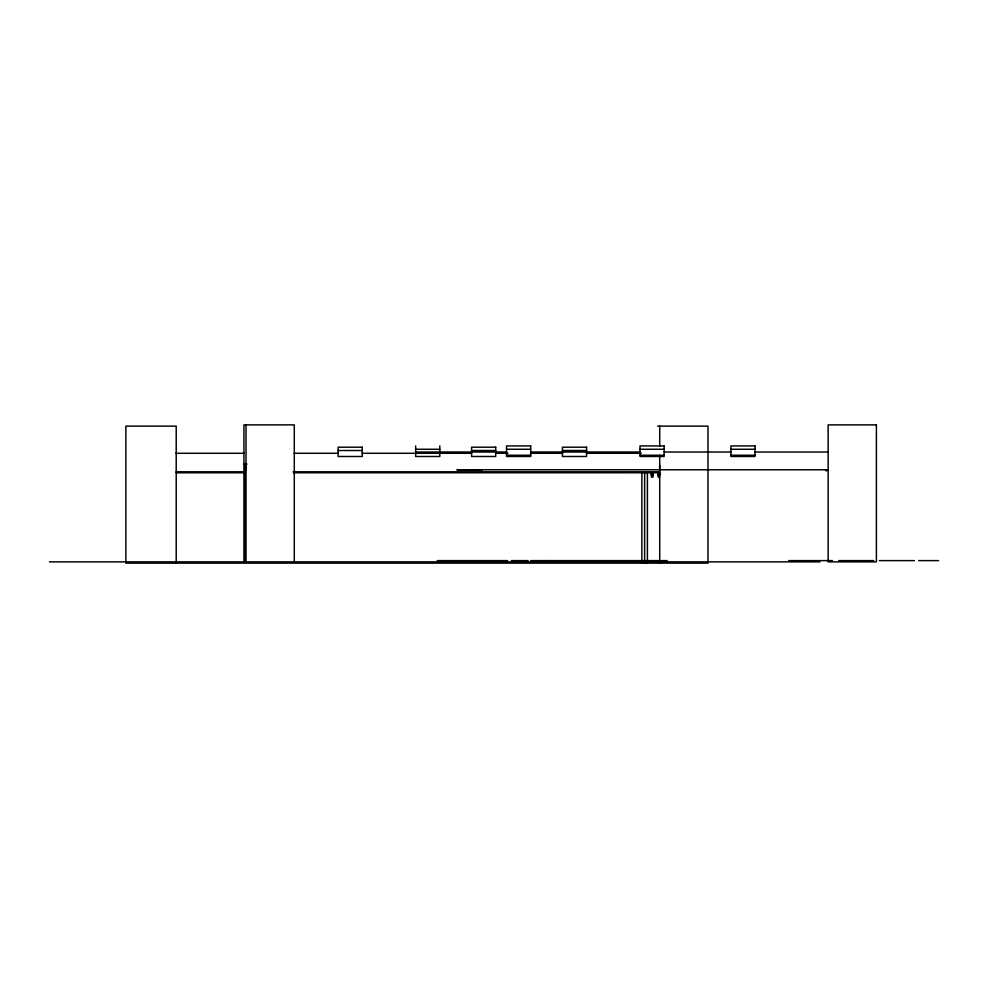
<?xml version="1.0" encoding="UTF-8"?>
<svg xmlns="http://www.w3.org/2000/svg" width="988" height="988" viewBox="0 0 988 988"><rect width="100%" height="100%" fill="white"/><g stroke="black" fill="none" stroke-linecap="round" stroke-linejoin="round"><path stroke-width="1.48" d="M246 470.066L246.024 464.088M659.7 468.337L659.712 465.348M482.49 469.72L456.839 469.782L828.142 469.782M657.625 426.124L707.976 426.124L707.976 563.123L125.859 563.123L125.859 426.124L176.21 426.124L176.21 563.123M415.676 449.268L439.808 449.268M506.548 449.268L530.68 449.268M640.002 449.268L664.146 449.268M730.873 449.268L755.005 449.268M338.118 450.516L362.25 450.516M471.585 450.516L495.717 450.516M562.444 450.516L586.576 450.516M415.676 452.022L506.548 452.022M530.68 452.022L640.002 452.022M664.146 452.022L730.873 452.022M755.005 452.022L827.956 452.022M175.827 453.282L244.209 453.282M294.14 453.282L338.118 453.282M362.25 453.282L471.585 453.282M495.717 453.282L507.844 453.282M530.593 453.282L562.444 453.282M586.576 453.282L641.286 453.282M506.548 455.246L530.68 455.246M640.002 455.246L664.146 455.246M730.873 455.246L755.005 455.246M243.937 464.088L247.012 464.088M176.21 471.795L243.962 471.795M293.238 471.795L659.712 471.795M176.21 472.783L244.048 472.783M293.387 472.783L659.712 472.746M651.413 473.116L652.92 473.116M658.206 473.116L659.712 473.116M651.413 473.993L652.92 473.993M658.206 473.993L659.712 473.993M651.413 474.117L652.92 474.117M658.206 474.117L659.712 474.117M651.413 474.364L652.92 474.364M658.206 474.364L659.712 474.364M651.413 474.808L652.92 474.808M658.206 474.808L659.712 474.808M651.413 475.561L652.92 475.561M658.206 475.561L659.712 475.561M659.712 477.13L658.206 477.13L658.206 472.746M437.19 560.616L507.573 560.616M511.426 560.616L528.111 560.616M530.729 560.616L549.723 560.616M549.921 560.616L641.089 560.616M642.373 560.616L658.897 560.616M660.564 560.616L667.147 560.616M788.733 560.616L832.452 560.616M838.689 560.616L873.725 560.616M879.357 560.616L914.394 560.616M918.605 560.616L938.6 560.616M49.4 561.876L819.941 561.876M826.252 469.782L826.252 471.041M659.712 426.124L659.712 446.144M659.712 455.382L659.712 563.123M652.92 472.746L652.92 477.13L651.413 477.13L651.413 472.523M647.399 472.783L647.399 563.123M644.633 472.783L644.633 563.123M641.867 472.783L641.867 563.123M439.808 445.934L439.808 456.493L415.676 456.493L415.676 445.934M294.288 561.876L294.288 424.877L243.937 424.877L243.937 561.876M246.024 424.877L246.024 561.876M245.185 463.434L245.185 560.616M876.405 424.877L828.142 424.877L828.142 561.876L876.405 561.876L876.405 424.877M530.68 445.934L506.548 445.934L506.548 456.493L530.68 456.493L530.68 445.934M664.146 445.934L640.002 445.934L640.002 456.493L664.146 456.493L664.146 445.934M755.005 445.934L730.873 445.934L730.873 456.493L755.005 456.493L755.005 445.934M362.25 447.194L338.118 447.194L338.118 456.493L362.25 456.493L362.25 447.194M495.717 447.194L471.585 447.194L471.585 456.493L495.717 456.493L495.717 447.194M586.576 447.194L562.444 447.194L562.444 456.493L586.576 456.493L586.576 447.194"/></g></svg>
